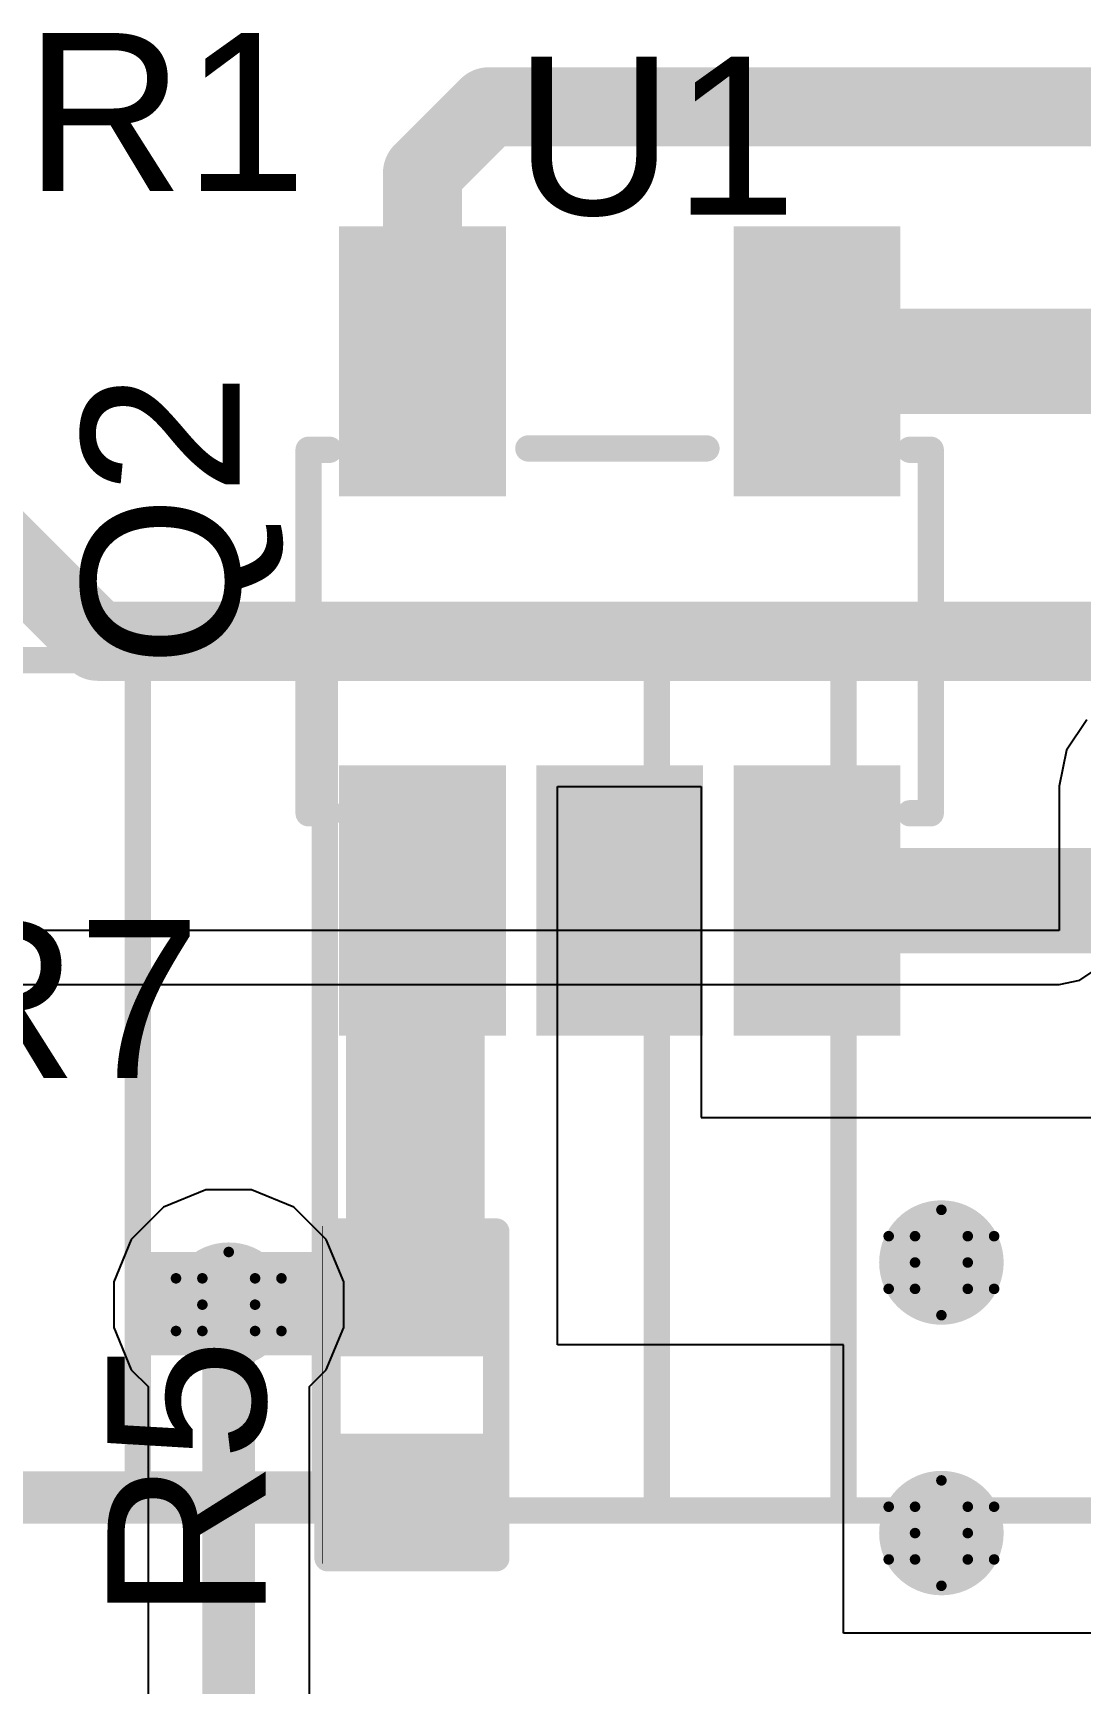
# Model space of a CAD drawing. Header units: inches. Extents: x -3 to 331, y -3 to 61.
# Drawn here: x 7.79 to 12.84, y 15.88 to 23.83 of the extents above; entities that cross this region are included whole.
import ezdxf

# ---------------------------------------------------------------- set-up
doc = ezdxf.new("R2010")
doc.units = ezdxf.units.IN
for name, color, linetype in [('Bottom Layer', 5, 'Continuous'), ('Bottom Overlay', 54, 'Continuous'), ('Drill Drawing', 1, 'Continuous'), ('Top Layer', 1, 'Continuous'), ('Top Overlay', 2, 'Continuous'), ('Top Paste', 8, 'Continuous'), ('Top Solder', 216, 'Continuous'), ('Via Holes', 16, 'Continuous')]:
    doc.layers.add(name, color=color, linetype=linetype)
doc.styles.add('Arial', font='', dxfattribs={"height": 0.2})
doc.styles.get('Arial').set_extended_font_data('Arial')

msp = doc.modelspace()

# ---------------------------------------------------------------- hatches: boundary and pattern name
at = {"layer": 'Bottom Layer'}
h = msp.add_hatch(color=5, dxfattribs=at)
edge = h.paths.add_edge_path()
edge.add_arc((12.1714, 17.907), 0.3, 0, 360)
h = msp.add_hatch(color=5, dxfattribs=at)
edge = h.paths.add_edge_path()
edge.add_arc((8.7376, 17.7038), 0.3, 0, 360)
h = msp.add_hatch(color=5, dxfattribs=at)
edge = h.paths.add_edge_path()
edge.add_arc((12.1714, 16.6026), 0.3, 0, 360)
at = {"layer": 'Top Layer'}
for points in [[(9.3713, 21.7018), (9.3713, 22.8018), (9.9713, 22.8018), (9.9713, 21.7018)], [(11.2713, 21.7018), (11.2713, 22.8018), (11.8713, 22.8018), (11.8713, 21.7018)], [(9.303, 17.4593), (9.9713, 17.4593), (9.9713, 20.2018), (9.303, 20.2018)], [(9.3713, 19.1018), (9.3713, 20.2018), (9.9713, 20.2018), (9.9713, 19.1018)], [(10.3213, 19.1018), (10.3213, 20.2018), (10.9213, 20.2018), (10.9213, 19.1018)], [(11.2713, 19.1018), (11.2713, 20.2018), (11.8713, 20.2018), (11.8713, 19.1018)], [(8.3, 17.4593), (9.938, 17.4593), (9.938, 17.9578), (8.3, 17.9578)], [(9.303, 17.9673), (9.938, 17.9673), (9.938, 17.5101), (9.303, 17.5101)], [(9.303, 17.0275), (9.938, 17.0275), (9.938, 16.5703), (9.303, 16.5703)]]:
    msp.add_hatch(color=1, dxfattribs=at).paths.add_polyline_path(points)
h = msp.add_hatch(color=1, dxfattribs=at)
edge = h.paths.add_edge_path()
edge.add_arc((12.1714, 17.907), 0.3, 0, 360)
h = msp.add_hatch(color=1, dxfattribs=at)
edge = h.paths.add_edge_path()
edge.add_arc((8.7376, 17.7038), 0.3, 0, 360)
h = msp.add_hatch(color=1, dxfattribs=at)
edge = h.paths.add_edge_path()
edge.add_arc((12.1714, 16.6026), 0.3, 0, 360)
at = {"layer": 'Top Paste'}
for points in [[(9.3713, 21.7018), (9.3713, 22.8018), (9.9713, 22.8018), (9.9713, 21.7018)], [(11.2713, 21.7018), (11.2713, 22.8018), (11.8713, 22.8018), (11.8713, 21.7018)], [(9.3713, 19.1018), (9.3713, 20.2018), (9.9713, 20.2018), (9.9713, 19.1018)], [(10.3213, 19.1018), (10.3213, 20.2018), (10.9213, 20.2018), (10.9213, 19.1018)], [(11.2713, 19.1018), (11.2713, 20.2018), (11.8713, 20.2018), (11.8713, 19.1018)], [(9.303, 17.9673), (9.938, 17.9673), (9.938, 17.5101), (9.303, 17.5101)], [(9.303, 17.0275), (9.938, 17.0275), (9.938, 16.5703), (9.303, 16.5703)]]:
    msp.add_hatch(color=8, dxfattribs=at).paths.add_polyline_path(points)
at = {"layer": 'Top Solder'}
for points in [[(9.2697, 21.6002), (9.2697, 22.9034), (10.0729, 22.9034), (10.0729, 21.6002)], [(11.1697, 21.6002), (11.1697, 22.9034), (11.9729, 22.9034), (11.9729, 21.6002)], [(9.2697, 19.0002), (9.2697, 20.3034), (10.0729, 20.3034), (10.0729, 19.0002)], [(10.2197, 19.0002), (10.2197, 20.3034), (11.0229, 20.3034), (11.0229, 19.0002)], [(11.1697, 19.0002), (11.1697, 20.3034), (11.9729, 20.3034), (11.9729, 19.0002)], [(9.248, 18.0223), (9.993, 18.0223), (9.993, 17.4551), (9.248, 17.4551)], [(9.248, 17.0825), (9.993, 17.0825), (9.993, 16.5153), (9.248, 16.5153)]]:
    msp.add_hatch(color=216, dxfattribs=at).paths.add_polyline_path(points)
at = {"layer": 'Via Holes'}
h = msp.add_hatch(color=7, dxfattribs=at)
edge = h.paths.add_edge_path()
edge.add_arc((12.1714, 17.907), 0.15, 0, 360)
h = msp.add_hatch(color=7, dxfattribs=at)
edge = h.paths.add_edge_path()
edge.add_arc((8.7376, 17.7038), 0.15, 0, 360)
h = msp.add_hatch(color=7, dxfattribs=at)
edge = h.paths.add_edge_path()
edge.add_arc((12.1714, 16.6026), 0.15, 0, 360)

# ---------------------------------------------------------------- linework, layer by layer
at = {"layer": 'Bottom Layer'}
for p, q in [((12.8722, 20.5237), (12.774, 20.3766)), ((12.774, 20.3766), (12.7395, 20.2032)), ((12.7395, 20.2032), (12.7395, 19.5072)), ((12.7395, 19.5072), (1.4224, 19.5072)), ((12.7395, 19.2482), (12.8386, 19.2679)), ((12.8386, 19.2679), (12.9226, 19.3241)), ((1.6814, 19.2482), (12.7395, 19.2482)), ((8.6274, 18.2578), (8.4238, 18.1735)), ((8.8478, 18.2578), (8.6274, 18.2578)), ((9.0514, 18.1735), (8.8478, 18.2578)), ((8.4238, 18.1735), (8.2679, 18.0176)), ((9.2073, 18.0176), (9.0514, 18.1735)), ((8.2679, 18.0176), (8.1836, 17.814)), ((9.2916, 17.814), (9.2073, 18.0176)), ((8.1836, 17.814), (8.1836, 17.5936)), ((9.2916, 17.5936), (9.2916, 17.814)), ((8.1836, 17.5936), (8.2679, 17.39)), ((9.2073, 17.39), (9.2916, 17.5936)), ((8.2679, 17.39), (8.3491, 17.3088)), ((9.1261, 17.3088), (9.2073, 17.39)), ((8.3491, 17.3088), (8.3491, 14.9288)), ((9.1261, 14.904), (9.1261, 17.3088))]:
    msp.add_line(p, q, dxfattribs=at)
msp.add_lwpolyline([(8.7376, 12.9286, 0.254, 0.254, 0), (8.7376, 17.7038, 0.254, 0.254, 0)], format="xyseb", dxfattribs=at)
msp.add_lwpolyline([(8.6741, 17.7038, 0.127, 0.127, 1), (8.8011, 17.7038, 0.127, 0.127, 1)], format="xyseb", close=True, dxfattribs=at)
at = {"layer": 'Bottom Overlay'}
for points in [[(6.7, 20.8112, 0.127, 0.127, 0), (8.3, 20.8112, 0.127, 0.127, 0)], [(8.3, 16.7112, 0.127, 0.127, 0), (8.3, 20.8112, 0.127, 0.127, 0)], [(9.2, 16.7112, 0.127, 0.127, 0), (9.2, 20.8112, 0.127, 0.127, 0)], [(9.2, 20.8112, 0.127, 0.127, 0), (10.8, 20.8112, 0.127, 0.127, 0)], [(10.8, 16.7112, 0.127, 0.127, 0), (10.8, 20.8112, 0.127, 0.127, 0)], [(11.7, 16.7112, 0.127, 0.127, 0), (11.7, 20.8112, 0.127, 0.127, 0)], [(11.7, 20.8112, 0.127, 0.127, 0), (13.3, 20.8112, 0.127, 0.127, 0)], [(0.25, 16.7112, 0.127, 0.127, 0), (10, 16.7112, 0.127, 0.127, 0)], [(10, 16.7112, 0.127, 0.127, 0), (19.75, 16.7112, 0.127, 0.127, 0)]]:
    msp.add_lwpolyline(points, format="xyseb", dxfattribs=at)
for points in [[(8.2682, 20.8112, 0.0635, 0.0635, 1), (8.3317, 20.8112, 0.0635, 0.0635, 1)], [(8.2682, 20.8112, 0.0635, 0.0635, 1), (8.3317, 20.8112, 0.0635, 0.0635, 1)], [(9.1682, 20.8112, 0.0635, 0.0635, 1), (9.2317, 20.8112, 0.0635, 0.0635, 1)], [(9.1682, 20.8112, 0.0635, 0.0635, 1), (9.2317, 20.8112, 0.0635, 0.0635, 1)], [(10.7682, 20.8112, 0.0635, 0.0635, 1), (10.8317, 20.8112, 0.0635, 0.0635, 1)], [(10.7682, 20.8112, 0.0635, 0.0635, 1), (10.8317, 20.8112, 0.0635, 0.0635, 1)], [(11.6682, 20.8112, 0.0635, 0.0635, 1), (11.7317, 20.8112, 0.0635, 0.0635, 1)], [(11.6682, 20.8112, 0.0635, 0.0635, 1), (11.7317, 20.8112, 0.0635, 0.0635, 1)], [(8.2682, 16.7112, 0.0635, 0.0635, 1), (8.3317, 16.7112, 0.0635, 0.0635, 1)], [(9.1682, 16.7112, 0.0635, 0.0635, 1), (9.2317, 16.7112, 0.0635, 0.0635, 1)], [(9.9682, 16.7112, 0.0635, 0.0635, 1), (10.0317, 16.7112, 0.0635, 0.0635, 1)], [(9.9682, 16.7112, 0.0635, 0.0635, 1), (10.0317, 16.7112, 0.0635, 0.0635, 1)], [(10.7682, 16.7112, 0.0635, 0.0635, 1), (10.8317, 16.7112, 0.0635, 0.0635, 1)], [(11.6682, 16.7112, 0.0635, 0.0635, 1), (11.7317, 16.7112, 0.0635, 0.0635, 1)]]:
    msp.add_lwpolyline(points, format="xyseb", close=True, dxfattribs=at)
at = {"layer": 'Drill Drawing'}
for points in [[(12.0444, 18.034, 0.0508, 0.0508, 0), (12.1714, 18.161, 0.0508, 0.0508, 0)], [(12.1714, 18.161, 0.0508, 0.0508, 0), (12.2984, 18.034, 0.0508, 0.0508, 0)], [(11.9174, 18.034, 0.0508, 0.0508, 0), (12.0444, 17.907, 0.0508, 0.0508, 0)], [(11.9174, 18.034, 0.0508, 0.0508, 0), (12.0444, 18.034, 0.0508, 0.0508, 0)], [(12.2984, 18.034, 0.0508, 0.0508, 0), (12.4254, 18.034, 0.0508, 0.0508, 0)], [(12.2984, 17.907, 0.0508, 0.0508, 0), (12.4254, 18.034, 0.0508, 0.0508, 0)], [(8.6106, 17.8308, 0.0508, 0.0508, 0), (8.7376, 17.9578, 0.0508, 0.0508, 0)], [(8.7376, 17.9578, 0.0508, 0.0508, 0), (8.8646, 17.8308, 0.0508, 0.0508, 0)], [(11.9174, 17.78, 0.0508, 0.0508, 0), (12.0444, 17.907, 0.0508, 0.0508, 0)], [(12.2984, 17.907, 0.0508, 0.0508, 0), (12.4254, 17.78, 0.0508, 0.0508, 0)], [(8.4836, 17.8308, 0.0508, 0.0508, 0), (8.6106, 17.7038, 0.0508, 0.0508, 0)], [(8.4836, 17.8308, 0.0508, 0.0508, 0), (8.6106, 17.8308, 0.0508, 0.0508, 0)], [(8.8646, 17.8308, 0.0508, 0.0508, 0), (8.9916, 17.8308, 0.0508, 0.0508, 0)], [(8.8646, 17.7038, 0.0508, 0.0508, 0), (8.9916, 17.8308, 0.0508, 0.0508, 0)], [(11.9174, 17.78, 0.0508, 0.0508, 0), (12.0444, 17.78, 0.0508, 0.0508, 0)], [(12.0444, 17.78, 0.0508, 0.0508, 0), (12.1714, 17.653, 0.0508, 0.0508, 0)], [(12.1714, 17.653, 0.0508, 0.0508, 0), (12.2984, 17.78, 0.0508, 0.0508, 0)], [(12.2984, 17.78, 0.0508, 0.0508, 0), (12.4254, 17.78, 0.0508, 0.0508, 0)], [(8.4836, 17.5768, 0.0508, 0.0508, 0), (8.6106, 17.7038, 0.0508, 0.0508, 0)], [(8.8646, 17.7038, 0.0508, 0.0508, 0), (8.9916, 17.5768, 0.0508, 0.0508, 0)], [(8.4836, 17.5768, 0.0508, 0.0508, 0), (8.6106, 17.5768, 0.0508, 0.0508, 0)], [(8.6106, 17.5768, 0.0508, 0.0508, 0), (8.7376, 17.4498, 0.0508, 0.0508, 0)], [(8.7376, 17.4498, 0.0508, 0.0508, 0), (8.8646, 17.5768, 0.0508, 0.0508, 0)], [(8.8646, 17.5768, 0.0508, 0.0508, 0), (8.9916, 17.5768, 0.0508, 0.0508, 0)], [(12.0444, 16.7296, 0.0508, 0.0508, 0), (12.1714, 16.8566, 0.0508, 0.0508, 0)], [(12.1714, 16.8566, 0.0508, 0.0508, 0), (12.2984, 16.7296, 0.0508, 0.0508, 0)], [(11.9174, 16.7296, 0.0508, 0.0508, 0), (12.0444, 16.6026, 0.0508, 0.0508, 0)], [(11.9174, 16.7296, 0.0508, 0.0508, 0), (12.0444, 16.7296, 0.0508, 0.0508, 0)], [(12.2984, 16.7296, 0.0508, 0.0508, 0), (12.4254, 16.7296, 0.0508, 0.0508, 0)], [(12.2984, 16.6026, 0.0508, 0.0508, 0), (12.4254, 16.7296, 0.0508, 0.0508, 0)], [(11.9174, 16.4756, 0.0508, 0.0508, 0), (12.0444, 16.6026, 0.0508, 0.0508, 0)], [(12.2984, 16.6026, 0.0508, 0.0508, 0), (12.4254, 16.4756, 0.0508, 0.0508, 0)], [(11.9174, 16.4756, 0.0508, 0.0508, 0), (12.0444, 16.4756, 0.0508, 0.0508, 0)], [(12.0444, 16.4756, 0.0508, 0.0508, 0), (12.1714, 16.3486, 0.0508, 0.0508, 0)], [(12.1714, 16.3486, 0.0508, 0.0508, 0), (12.2984, 16.4756, 0.0508, 0.0508, 0)], [(12.2984, 16.4756, 0.0508, 0.0508, 0), (12.4254, 16.4756, 0.0508, 0.0508, 0)]]:
    msp.add_lwpolyline(points, format="xyseb", dxfattribs=at)
for points in [[(12.1587, 18.161, 0.0254, 0.0254, 1), (12.1841, 18.161, 0.0254, 0.0254, 1)], [(12.1587, 18.161, 0.0254, 0.0254, 1), (12.1841, 18.161, 0.0254, 0.0254, 1)], [(11.9047, 18.034, 0.0254, 0.0254, 1), (11.9301, 18.034, 0.0254, 0.0254, 1)], [(11.9047, 18.034, 0.0254, 0.0254, 1), (11.9301, 18.034, 0.0254, 0.0254, 1)], [(12.0317, 18.034, 0.0254, 0.0254, 1), (12.0571, 18.034, 0.0254, 0.0254, 1)], [(12.0317, 18.034, 0.0254, 0.0254, 1), (12.0571, 18.034, 0.0254, 0.0254, 1)], [(12.2857, 18.034, 0.0254, 0.0254, 1), (12.3111, 18.034, 0.0254, 0.0254, 1)], [(12.2857, 18.034, 0.0254, 0.0254, 1), (12.3111, 18.034, 0.0254, 0.0254, 1)], [(12.4127, 18.034, 0.0254, 0.0254, 1), (12.4381, 18.034, 0.0254, 0.0254, 1)], [(12.4127, 18.034, 0.0254, 0.0254, 1), (12.4381, 18.034, 0.0254, 0.0254, 1)], [(8.7249, 17.9578, 0.0254, 0.0254, 1), (8.7503, 17.9578, 0.0254, 0.0254, 1)], [(8.7249, 17.9578, 0.0254, 0.0254, 1), (8.7503, 17.9578, 0.0254, 0.0254, 1)], [(12.0317, 17.907, 0.0254, 0.0254, 1), (12.0571, 17.907, 0.0254, 0.0254, 1)], [(12.0317, 17.907, 0.0254, 0.0254, 1), (12.0571, 17.907, 0.0254, 0.0254, 1)], [(12.2857, 17.907, 0.0254, 0.0254, 1), (12.3111, 17.907, 0.0254, 0.0254, 1)], [(12.2857, 17.907, 0.0254, 0.0254, 1), (12.3111, 17.907, 0.0254, 0.0254, 1)], [(8.4709, 17.8308, 0.0254, 0.0254, 1), (8.4963, 17.8308, 0.0254, 0.0254, 1)], [(8.4709, 17.8308, 0.0254, 0.0254, 1), (8.4963, 17.8308, 0.0254, 0.0254, 1)], [(8.5979, 17.8308, 0.0254, 0.0254, 1), (8.6233, 17.8308, 0.0254, 0.0254, 1)], [(8.5979, 17.8308, 0.0254, 0.0254, 1), (8.6233, 17.8308, 0.0254, 0.0254, 1)], [(8.8519, 17.8308, 0.0254, 0.0254, 1), (8.8773, 17.8308, 0.0254, 0.0254, 1)], [(8.8519, 17.8308, 0.0254, 0.0254, 1), (8.8773, 17.8308, 0.0254, 0.0254, 1)], [(8.9789, 17.8308, 0.0254, 0.0254, 1), (9.0043, 17.8308, 0.0254, 0.0254, 1)], [(8.9789, 17.8308, 0.0254, 0.0254, 1), (9.0043, 17.8308, 0.0254, 0.0254, 1)], [(11.9047, 17.78, 0.0254, 0.0254, 1), (11.9301, 17.78, 0.0254, 0.0254, 1)], [(11.9047, 17.78, 0.0254, 0.0254, 1), (11.9301, 17.78, 0.0254, 0.0254, 1)], [(12.0317, 17.78, 0.0254, 0.0254, 1), (12.0571, 17.78, 0.0254, 0.0254, 1)], [(12.0317, 17.78, 0.0254, 0.0254, 1), (12.0571, 17.78, 0.0254, 0.0254, 1)], [(12.2857, 17.78, 0.0254, 0.0254, 1), (12.3111, 17.78, 0.0254, 0.0254, 1)], [(12.2857, 17.78, 0.0254, 0.0254, 1), (12.3111, 17.78, 0.0254, 0.0254, 1)], [(12.4127, 17.78, 0.0254, 0.0254, 1), (12.4381, 17.78, 0.0254, 0.0254, 1)], [(12.4127, 17.78, 0.0254, 0.0254, 1), (12.4381, 17.78, 0.0254, 0.0254, 1)], [(8.5979, 17.7038, 0.0254, 0.0254, 1), (8.6233, 17.7038, 0.0254, 0.0254, 1)], [(8.5979, 17.7038, 0.0254, 0.0254, 1), (8.6233, 17.7038, 0.0254, 0.0254, 1)], [(8.8519, 17.7038, 0.0254, 0.0254, 1), (8.8773, 17.7038, 0.0254, 0.0254, 1)], [(8.8519, 17.7038, 0.0254, 0.0254, 1), (8.8773, 17.7038, 0.0254, 0.0254, 1)], [(12.1587, 17.653, 0.0254, 0.0254, 1), (12.1841, 17.653, 0.0254, 0.0254, 1)], [(12.1587, 17.653, 0.0254, 0.0254, 1), (12.1841, 17.653, 0.0254, 0.0254, 1)], [(8.4709, 17.5768, 0.0254, 0.0254, 1), (8.4963, 17.5768, 0.0254, 0.0254, 1)], [(8.4709, 17.5768, 0.0254, 0.0254, 1), (8.4963, 17.5768, 0.0254, 0.0254, 1)], [(8.5979, 17.5768, 0.0254, 0.0254, 1), (8.6233, 17.5768, 0.0254, 0.0254, 1)], [(8.5979, 17.5768, 0.0254, 0.0254, 1), (8.6233, 17.5768, 0.0254, 0.0254, 1)], [(8.8519, 17.5768, 0.0254, 0.0254, 1), (8.8773, 17.5768, 0.0254, 0.0254, 1)], [(8.8519, 17.5768, 0.0254, 0.0254, 1), (8.8773, 17.5768, 0.0254, 0.0254, 1)], [(8.9789, 17.5768, 0.0254, 0.0254, 1), (9.0043, 17.5768, 0.0254, 0.0254, 1)], [(8.9789, 17.5768, 0.0254, 0.0254, 1), (9.0043, 17.5768, 0.0254, 0.0254, 1)], [(8.7249, 17.4498, 0.0254, 0.0254, 1), (8.7503, 17.4498, 0.0254, 0.0254, 1)], [(8.7249, 17.4498, 0.0254, 0.0254, 1), (8.7503, 17.4498, 0.0254, 0.0254, 1)], [(12.1587, 16.8566, 0.0254, 0.0254, 1), (12.1841, 16.8566, 0.0254, 0.0254, 1)], [(12.1587, 16.8566, 0.0254, 0.0254, 1), (12.1841, 16.8566, 0.0254, 0.0254, 1)], [(11.9047, 16.7296, 0.0254, 0.0254, 1), (11.9301, 16.7296, 0.0254, 0.0254, 1)], [(11.9047, 16.7296, 0.0254, 0.0254, 1), (11.9301, 16.7296, 0.0254, 0.0254, 1)], [(12.0317, 16.7296, 0.0254, 0.0254, 1), (12.0571, 16.7296, 0.0254, 0.0254, 1)], [(12.0317, 16.7296, 0.0254, 0.0254, 1), (12.0571, 16.7296, 0.0254, 0.0254, 1)], [(12.2857, 16.7296, 0.0254, 0.0254, 1), (12.3111, 16.7296, 0.0254, 0.0254, 1)], [(12.2857, 16.7296, 0.0254, 0.0254, 1), (12.3111, 16.7296, 0.0254, 0.0254, 1)], [(12.4127, 16.7296, 0.0254, 0.0254, 1), (12.4381, 16.7296, 0.0254, 0.0254, 1)], [(12.4127, 16.7296, 0.0254, 0.0254, 1), (12.4381, 16.7296, 0.0254, 0.0254, 1)], [(12.0317, 16.6026, 0.0254, 0.0254, 1), (12.0571, 16.6026, 0.0254, 0.0254, 1)], [(12.0317, 16.6026, 0.0254, 0.0254, 1), (12.0571, 16.6026, 0.0254, 0.0254, 1)], [(12.2857, 16.6026, 0.0254, 0.0254, 1), (12.3111, 16.6026, 0.0254, 0.0254, 1)], [(12.2857, 16.6026, 0.0254, 0.0254, 1), (12.3111, 16.6026, 0.0254, 0.0254, 1)], [(11.9047, 16.4756, 0.0254, 0.0254, 1), (11.9301, 16.4756, 0.0254, 0.0254, 1)], [(11.9047, 16.4756, 0.0254, 0.0254, 1), (11.9301, 16.4756, 0.0254, 0.0254, 1)], [(12.0317, 16.4756, 0.0254, 0.0254, 1), (12.0571, 16.4756, 0.0254, 0.0254, 1)], [(12.0317, 16.4756, 0.0254, 0.0254, 1), (12.0571, 16.4756, 0.0254, 0.0254, 1)], [(12.2857, 16.4756, 0.0254, 0.0254, 1), (12.3111, 16.4756, 0.0254, 0.0254, 1)], [(12.2857, 16.4756, 0.0254, 0.0254, 1), (12.3111, 16.4756, 0.0254, 0.0254, 1)], [(12.4127, 16.4756, 0.0254, 0.0254, 1), (12.4381, 16.4756, 0.0254, 0.0254, 1)], [(12.4127, 16.4756, 0.0254, 0.0254, 1), (12.4381, 16.4756, 0.0254, 0.0254, 1)], [(12.1587, 16.3486, 0.0254, 0.0254, 1), (12.1841, 16.3486, 0.0254, 0.0254, 1)], [(12.1587, 16.3486, 0.0254, 0.0254, 1), (12.1841, 16.3486, 0.0254, 0.0254, 1)]]:
    msp.add_lwpolyline(points, format="xyseb", close=True, dxfattribs=at)
at = {"layer": 'Top Layer'}
for p, q in [((10.3213, 17.5101), (10.3213, 20.2018)), ((10.3213, 20.2018), (11.0133, 20.2018)), ((11.0133, 20.2018), (11.0133, 18.6063)), ((11.0133, 18.6063), (14.0562, 18.6063)), ((11.7, 17.5101), (10.3213, 17.5101)), ((11.7, 16.12), (11.7, 17.5101)), ((14.2796, 16.12), (11.7, 16.12))]:
    msp.add_line(p, q, dxfattribs=at)
for points in [[(9.6713, 23.1606, 0.381, 0.381, 0), (9.9896, 23.4789, 0.381, 0.381, 0)], [(9.9896, 23.4789, 0.381, 0.381, 0), (13.0395, 23.4789, 0.381, 0.381, 0)], [(9.6713, 22.2518, 0.381, 0.381, 0), (9.6713, 23.1606, 0.381, 0.381, 0)], [(11.5713, 22.2518, 0.508, 0.508, 0), (13.1523, 22.2518, 0.508, 0.508, 0)], [(7.0297, 21.9771, 0.381, 0.381, 0), (8.1049, 20.9019, 0.381, 0.381, 0)], [(8.1049, 20.9019, 0.381, 0.381, 0), (14.5297, 20.9019, 0.381, 0.381, 0)], [(11.5713, 19.6518, 0.508, 0.508, 0), (14.2553, 19.6518, 0.508, 0.508, 0)], [(6.2278, 16.7989, 0.2032, 0.2032, 0), (9.6205, 16.7989, 0.2032, 0.2032, 0)]]:
    msp.add_lwpolyline(points, format="xyseb", dxfattribs=at)
for points in [[(9.8943, 23.4789, 0.1905, 0.1905, 1), (10.0848, 23.4789, 0.1905, 0.1905, 1)], [(9.8943, 23.4789, 0.1905, 0.1905, 1), (10.0848, 23.4789, 0.1905, 0.1905, 1)], [(9.576, 23.1606, 0.1905, 0.1905, 1), (9.7665, 23.1606, 0.1905, 0.1905, 1)], [(9.576, 23.1606, 0.1905, 0.1905, 1), (9.7665, 23.1606, 0.1905, 0.1905, 1)], [(11.4443, 22.2518, 0.254, 0.254, 1), (11.6983, 22.2518, 0.254, 0.254, 1)], [(9.576, 22.2518, 0.1905, 0.1905, 1), (9.7665, 22.2518, 0.1905, 0.1905, 1)], [(8.0096, 20.9019, 0.1905, 0.1905, 1), (8.2001, 20.9019, 0.1905, 0.1905, 1)], [(8.0096, 20.9019, 0.1905, 0.1905, 1), (8.2001, 20.9019, 0.1905, 0.1905, 1)], [(11.4443, 19.6518, 0.254, 0.254, 1), (11.6983, 19.6518, 0.254, 0.254, 1)], [(9.5697, 16.7989, 0.1016, 0.1016, 1), (9.6713, 16.7989, 0.1016, 0.1016, 1)]]:
    msp.add_lwpolyline(points, format="xyseb", close=True, dxfattribs=at)
at = {"layer": 'Top Overlay'}
for points in [[(9.1227, 21.8254, 0.127, 0.127, 0), (9.2227, 21.8254, 0.127, 0.127, 0)], [(9.1227, 20.0728, 0.127, 0.127, 0), (9.1227, 21.8254, 0.127, 0.127, 0)], [(10.1813, 21.8318, 0.127, 0.127, 0), (11.0393, 21.8318, 0.127, 0.127, 0)], [(12.0199, 21.8254, 0.127, 0.127, 0), (12.1199, 21.8254, 0.127, 0.127, 0)], [(12.1199, 20.0728, 0.127, 0.127, 0), (12.1199, 21.8254, 0.127, 0.127, 0)], [(9.1227, 20.0728, 0.127, 0.127, 0), (9.2227, 20.0728, 0.127, 0.127, 0)], [(12.0199, 20.0728, 0.127, 0.127, 0), (12.1199, 20.0728, 0.127, 0.127, 0)], [(9.5545, 18.8182, 0.127, 0.127, 0), (9.6815, 18.9452, 0.127, 0.127, 0)], [(9.6815, 18.9452, 0.127, 0.127, 0), (9.8085, 18.8182, 0.127, 0.127, 0)], [(9.5545, 18.8182, 0.127, 0.127, 0), (9.8085, 18.8182, 0.127, 0.127, 0)], [(9.2141, 16.4814, 0.127, 0.127, 0), (9.2141, 18.0562, 0.127, 0.127, 0)], [(9.2141, 18.0562, 0.127, 0.127, 0), (10.0269, 18.0562, 0.127, 0.127, 0)], [(9.1887, 16.456, 0.00323, 0.00323, 0), (9.1887, 18.0816, 0.00323, 0.00323, 0)], [(10.0269, 16.4814, 0.127, 0.127, 0), (10.0269, 18.0562, 0.127, 0.127, 0)], [(9.2141, 16.4814, 0.127, 0.127, 0), (10.0269, 16.4814, 0.127, 0.127, 0)]]:
    msp.add_lwpolyline(points, format="xyseb", dxfattribs=at)
for points in [[(9.0909, 21.8254, 0.0635, 0.0635, 1), (9.1544, 21.8254, 0.0635, 0.0635, 1)], [(9.0909, 21.8254, 0.0635, 0.0635, 1), (9.1544, 21.8254, 0.0635, 0.0635, 1)], [(9.1909, 21.8254, 0.0635, 0.0635, 1), (9.2544, 21.8254, 0.0635, 0.0635, 1)], [(10.1495, 21.8318, 0.0635, 0.0635, 1), (10.213, 21.8318, 0.0635, 0.0635, 1)], [(11.0075, 21.8318, 0.0635, 0.0635, 1), (11.071, 21.8318, 0.0635, 0.0635, 1)], [(11.9881, 21.8254, 0.0635, 0.0635, 1), (12.0516, 21.8254, 0.0635, 0.0635, 1)], [(12.0881, 21.8254, 0.0635, 0.0635, 1), (12.1516, 21.8254, 0.0635, 0.0635, 1)], [(12.0881, 21.8254, 0.0635, 0.0635, 1), (12.1516, 21.8254, 0.0635, 0.0635, 1)], [(9.0909, 20.0728, 0.0635, 0.0635, 1), (9.1544, 20.0728, 0.0635, 0.0635, 1)], [(9.0909, 20.0728, 0.0635, 0.0635, 1), (9.1544, 20.0728, 0.0635, 0.0635, 1)], [(9.1909, 20.0728, 0.0635, 0.0635, 1), (9.2544, 20.0728, 0.0635, 0.0635, 1)], [(11.9881, 20.0728, 0.0635, 0.0635, 1), (12.0516, 20.0728, 0.0635, 0.0635, 1)], [(12.0881, 20.0728, 0.0635, 0.0635, 1), (12.1516, 20.0728, 0.0635, 0.0635, 1)], [(12.0881, 20.0728, 0.0635, 0.0635, 1), (12.1516, 20.0728, 0.0635, 0.0635, 1)], [(9.6497, 18.9452, 0.0635, 0.0635, 1), (9.7132, 18.9452, 0.0635, 0.0635, 1)], [(9.6497, 18.9452, 0.0635, 0.0635, 1), (9.7132, 18.9452, 0.0635, 0.0635, 1)], [(9.5227, 18.8182, 0.0635, 0.0635, 1), (9.5862, 18.8182, 0.0635, 0.0635, 1)], [(9.5227, 18.8182, 0.0635, 0.0635, 1), (9.5862, 18.8182, 0.0635, 0.0635, 1)], [(9.7767, 18.8182, 0.0635, 0.0635, 1), (9.8402, 18.8182, 0.0635, 0.0635, 1)], [(9.7767, 18.8182, 0.0635, 0.0635, 1), (9.8402, 18.8182, 0.0635, 0.0635, 1)], [(9.1823, 18.0562, 0.0635, 0.0635, 1), (9.2458, 18.0562, 0.0635, 0.0635, 1)], [(9.1823, 18.0562, 0.0635, 0.0635, 1), (9.2458, 18.0562, 0.0635, 0.0635, 1)], [(9.1879, 18.0816, 0.00161, 0.00161, 1), (9.1895, 18.0816, 0.00161, 0.00161, 1)], [(9.9951, 18.0562, 0.0635, 0.0635, 1), (10.0586, 18.0562, 0.0635, 0.0635, 1)], [(9.9951, 18.0562, 0.0635, 0.0635, 1), (10.0586, 18.0562, 0.0635, 0.0635, 1)], [(9.1823, 16.4814, 0.0635, 0.0635, 1), (9.2458, 16.4814, 0.0635, 0.0635, 1)], [(9.1823, 16.4814, 0.0635, 0.0635, 1), (9.2458, 16.4814, 0.0635, 0.0635, 1)], [(9.9951, 16.4814, 0.0635, 0.0635, 1), (10.0586, 16.4814, 0.0635, 0.0635, 1)], [(9.9951, 16.4814, 0.0635, 0.0635, 1), (10.0586, 16.4814, 0.0635, 0.0635, 1)], [(9.1879, 16.456, 0.00161, 0.00161, 1), (9.1895, 16.456, 0.00161, 0.00161, 1)]]:
    msp.add_lwpolyline(points, format="xyseb", close=True, dxfattribs=at)

# ---------------------------------------------------------------- texts
at = {"layer": 'Top Overlay', "style": 'Arial'}
for s, p in [('R1', (7.7538, 23.0726)), ('U1', (10.1134, 22.9583)), ('R7', (7.2418, 18.7961))]:
    msp.add_text(s, height=0.762, dxfattribs=at).set_placement(p)
for s, p in [('Q2', (8.7909, 20.7774)), ('R5', (8.9153, 16.18))]:
    msp.add_text(s, height=0.762, rotation=90, dxfattribs=at).set_placement(p)

doc.saveas('drawing.dxf')
